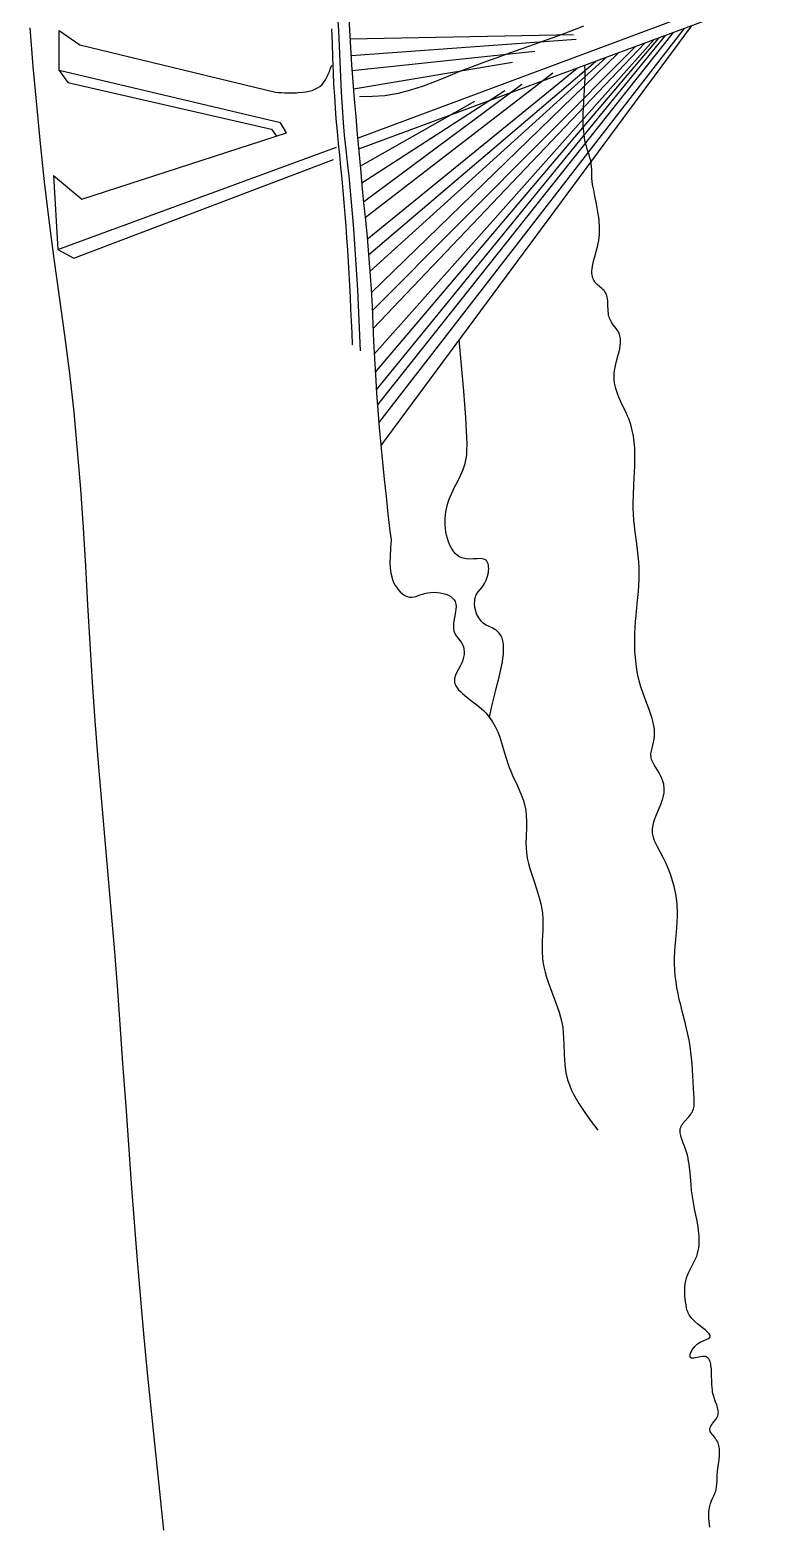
# Model space of a CAD drawing. Header units: millimetres. Extents: x 0 to 122, y 0 to 188.
# Drawn here: x 45.1 to 78.7, y 0 to 68.8 of the extents above; entities that cross this region are included whole.
import ezdxf

# ---------------------------------------------------------------- set-up
doc = ezdxf.new("R2010")
doc.units = ezdxf.units.MM

msp = doc.modelspace()

# ---------------------------------------------------------------- linework, layer by layer
for points in [[(60.083, 63.832), (78.659, 70.767), (78.441, 70.105), (60.128, 63.324)], [(59.662, 69.578), (59.705, 68.784), (59.754, 67.991), (59.809, 67.198), (59.869, 66.405), (59.932, 65.613), (59.998, 64.821), (60.069, 63.992), (60.135, 63.237), (60.225, 62.248), (60.282, 61.654), (60.36, 60.863), (60.439, 60.072), (60.515, 59.281), (60.585, 58.489), (60.661, 57.514), (60.7, 56.904), (60.744, 56.11), (60.782, 55.316), (60.818, 54.522), (60.855, 53.728), (60.91, 52.717), (60.947, 52.141), (61.005, 51.349), (61.07, 50.557), (61.142, 49.765), (61.219, 48.974), (61.301, 48.184), (61.387, 47.393), (61.475, 46.603), (61.566, 45.813), (61.613, 45.403)], [(51.202, 0), (51.017, 1.764), (50.833, 3.528), (50.652, 5.293), (50.477, 7.058), (50.308, 8.823), (50.147, 10.589), (49.996, 12.357), (49.855, 14.124), (49.722, 15.893), (49.594, 17.662), (49.47, 19.431), (49.346, 21.201), (49.221, 22.97), (49.092, 24.739), (48.956, 26.507), (48.812, 28.275), (48.659, 30.042), (48.503, 31.809), (48.347, 33.575), (48.199, 35.343), (48.061, 37.111), (47.938, 38.881), (47.829, 40.652), (47.726, 42.424), (47.624, 44.196), (47.515, 45.966), (47.394, 47.736), (47.253, 49.504), (47.087, 51.268), (46.889, 53.03), (46.66, 54.788), (46.415, 56.545), (46.17, 58.302), (45.941, 60.061), (45.735, 61.822), (45.549, 63.586), (45.38, 65.351), (45.222, 67.118), (45.071, 68.886)], [(58.891, 68.847), (58.913, 68.179), (58.934, 67.511), (58.955, 66.844)], [(59.168, 69.443), (59.201, 68.743), (59.232, 68.056), (59.263, 67.343), (59.295, 66.643), (59.33, 65.944), (59.372, 65.245), (59.422, 64.546), (59.472, 63.972), (59.557, 63.153), (59.635, 62.457), (59.674, 62.098), (59.777, 61.063), (59.838, 60.366), (59.894, 59.668), (59.944, 58.97), (59.99, 58.271), (60.032, 57.572), (60.07, 56.872), (60.107, 56.173), (60.141, 55.473), (60.174, 54.773), (60.206, 54.073)], [(60.165, 65.737), (60.767, 65.748), (61.333, 65.789), (61.949, 65.893), (62.526, 66.043), (63.096, 66.232), (63.661, 66.446), (64.225, 66.674), (64.734, 66.88), (65.352, 67.12), (65.918, 67.33), (66.484, 67.535), (67.051, 67.735), (67.616, 67.933), (68.181, 68.132), (68.744, 68.333), (69.304, 68.538), (69.862, 68.751), (70.444, 68.984)], [(61.052, 50.775), (75.049, 68.849)], [(75.361, 68.965), (61.145, 49.734)], [(46.404, 66.931), (46.412, 68.768), (47.353, 68.107), (56.316, 65.931)], [(59.73, 68.38), (69.976, 68.576)], [(59.78, 67.619), (70.103, 68.366)], [(60.791, 55.099), (73.233, 68.177)], [(60.846, 53.918), (73.637, 68.326)], [(60.89, 53.087), (73.89, 68.42)], [(60.938, 52.275), (74.187, 68.53)], [(60.988, 51.578), (74.558, 68.668)], [(59.829, 66.932), (68.21, 67.824)], [(60.645, 57.712), (71.472, 67.525)], [(60.709, 56.734), (72.016, 67.726)], [(60.753, 55.916), (72.8, 68.017)], [(46.151, 62.122), (47.441, 61.034), (56.824, 64.071), (56.546, 64.527), (46.404, 66.931), (46.808, 66.374), (56.141, 64.248), (56.363, 63.922)], [(56.316, 65.931), (56.452, 65.923), (56.588, 65.916), (56.725, 65.911), (56.863, 65.906), (57.001, 65.905), (57.142, 65.906), (57.284, 65.911), (57.366, 65.915), (57.573, 65.933), (57.717, 65.954), (57.859, 65.982), (57.995, 66.02), (58.125, 66.068), (58.245, 66.129), (58.353, 66.202), (58.451, 66.292), (58.536, 66.393), (58.611, 66.506), (58.677, 66.628), (58.737, 66.758), (58.792, 66.893), (58.844, 67.032), (58.894, 67.173)], [(58.955, 66.844), (58.985, 66.3), (59.017, 65.756), (59.052, 65.213), (59.089, 64.718), (59.141, 64.128), (59.193, 63.586), (59.249, 63.044), (59.304, 62.503), (59.359, 61.956), (59.409, 61.419), (59.456, 60.876), (59.5, 60.334), (59.541, 59.791), (59.578, 59.248), (59.614, 58.705), (59.647, 58.161), (59.678, 57.617), (59.707, 57.074), (59.735, 56.53), (59.762, 55.986), (59.788, 55.442), (59.814, 54.898), (59.839, 54.354)], [(59.894, 66.09), (67.186, 67.312)], [(60.427, 60.196), (69.025, 66.825)], [(60.522, 59.198), (70.147, 67.034)], [(60.586, 58.474), (70.98, 67.343)], [(76.229, 0.123), (76.194, 0.404), (76.181, 0.543), (76.175, 0.682), (76.178, 0.818), (76.19, 0.953), (76.201, 1.02), (76.216, 1.086), (76.233, 1.151), (76.255, 1.215), (76.306, 1.343), (76.363, 1.469), (76.42, 1.595), (76.471, 1.723), (76.492, 1.787), (76.509, 1.852), (76.533, 1.984), (76.547, 2.119), (76.553, 2.255), (76.561, 2.535), (76.571, 2.677), (76.588, 2.82), (76.631, 3.107), (76.651, 3.25), (76.667, 3.392), (76.674, 3.532), (76.672, 3.669), (76.665, 3.737), (76.655, 3.804), (76.641, 3.869), (76.622, 3.934), (76.599, 3.998), (76.57, 4.06), (76.536, 4.122), (76.496, 4.181), (76.401, 4.298), (76.353, 4.355), (76.309, 4.411), (76.271, 4.467), (76.244, 4.524), (76.235, 4.552), (76.229, 4.581), (76.228, 4.61), (76.23, 4.639), (76.246, 4.697), (76.272, 4.757), (76.308, 4.816), (76.35, 4.877), (76.442, 4.998), (76.487, 5.059), (76.528, 5.12), (76.562, 5.181), (76.587, 5.241), (76.604, 5.302), (76.612, 5.362), (76.613, 5.424), (76.608, 5.485), (76.597, 5.547), (76.582, 5.611), (76.54, 5.741), (76.489, 5.877), (76.436, 6.021), (76.388, 6.175), (76.368, 6.255), (76.351, 6.339), (76.338, 6.425), (76.328, 6.513), (76.315, 6.694), (76.309, 6.876), (76.306, 7.057), (76.302, 7.232), (76.293, 7.397), (76.286, 7.475), (76.276, 7.549), (76.264, 7.619), (76.248, 7.683), (76.228, 7.742), (76.204, 7.795), (76.175, 7.842), (76.141, 7.882), (76.101, 7.914), (76.055, 7.938), (76.002, 7.954), (75.942, 7.961), (75.875, 7.959), (75.8, 7.948), (75.643, 7.912), (75.565, 7.894), (75.494, 7.881), (75.461, 7.877), (75.43, 7.875), (75.403, 7.876), (75.379, 7.88), (75.358, 7.888), (75.342, 7.901), (75.33, 7.917), (75.321, 7.936), (75.317, 7.959), (75.316, 7.985), (75.318, 8.014), (75.324, 8.045), (75.345, 8.113), (75.378, 8.186), (75.42, 8.262), (75.471, 8.337), (75.53, 8.409), (75.594, 8.476), (75.664, 8.535), (75.736, 8.585), (75.811, 8.628), (75.884, 8.665), (75.956, 8.697), (76.023, 8.725), (76.085, 8.75), (76.139, 8.774), (76.183, 8.799), (76.217, 8.824), (76.228, 8.838), (76.237, 8.852), (76.244, 8.883), (76.239, 8.917), (76.222, 8.953), (76.195, 8.992), (76.159, 9.034), (76.115, 9.078), (76.064, 9.124), (76.008, 9.173), (75.946, 9.223), (75.814, 9.329), (75.676, 9.441), (75.541, 9.559), (75.477, 9.619), (75.417, 9.681), (75.363, 9.743), (75.315, 9.806), (75.274, 9.869), (75.24, 9.933), (75.214, 9.997), (75.192, 10.062), (75.161, 10.193), (75.136, 10.327), (75.115, 10.464), (75.096, 10.602), (75.082, 10.741), (75.074, 10.881), (75.073, 11.02), (75.079, 11.159), (75.094, 11.296), (75.119, 11.43), (75.155, 11.562), (75.202, 11.691), (75.258, 11.817), (75.319, 11.941), (75.384, 12.064), (75.513, 12.308), (75.571, 12.431), (75.622, 12.556), (75.663, 12.683), (75.695, 12.811), (75.718, 12.942), (75.733, 13.074), (75.741, 13.207), (75.741, 13.342), (75.736, 13.479), (75.725, 13.616), (75.71, 13.754), (75.691, 13.893), (75.642, 14.173), (75.527, 14.735), (75.471, 15.015), (75.424, 15.292), (75.389, 15.567), (75.363, 15.838), (75.32, 16.375), (75.291, 16.644), (75.273, 16.779), (75.251, 16.914), (75.225, 17.049), (75.194, 17.186), (75.157, 17.323), (75.114, 17.461), (75.064, 17.6), (75.009, 17.74), (74.955, 17.879), (74.908, 18.017), (74.889, 18.084), (74.874, 18.151), (74.864, 18.216), (74.86, 18.28), (74.862, 18.343), (74.871, 18.404), (74.889, 18.463), (74.914, 18.521), (74.945, 18.577), (74.982, 18.632), (75.024, 18.686), (75.069, 18.739), (75.262, 18.954), (75.351, 19.066), (75.389, 19.124), (75.423, 19.183), (75.45, 19.245), (75.471, 19.309), (75.488, 19.374), (75.5, 19.441), (75.507, 19.509), (75.511, 19.578), (75.511, 19.718), (75.503, 19.861), (75.491, 20.003), (75.469, 20.284), (75.453, 20.559), (75.425, 21.102), (75.408, 21.373), (75.385, 21.647), (75.357, 21.92), (75.32, 22.193), (75.276, 22.464), (75.222, 22.734), (75.161, 23.001), (75.096, 23.268), (74.958, 23.799), (74.89, 24.065), (74.825, 24.332), (74.767, 24.6), (74.716, 24.87), (74.674, 25.141), (74.642, 25.414), (74.619, 25.688), (74.608, 25.963), (74.608, 26.238), (74.619, 26.513), (74.639, 26.787), (74.664, 27.062), (74.715, 27.609), (74.734, 27.882), (74.743, 28.155), (74.743, 28.291), (74.74, 28.427), (74.733, 28.563), (74.723, 28.698), (74.709, 28.834), (74.692, 28.969), (74.647, 29.238), (74.589, 29.506), (74.517, 29.772), (74.431, 30.037), (74.332, 30.299), (74.22, 30.559), (74.094, 30.816), (73.82, 31.324), (73.757, 31.45), (73.702, 31.577), (73.656, 31.703), (73.621, 31.83), (73.609, 31.894), (73.6, 31.958), (73.595, 32.022), (73.595, 32.087), (73.598, 32.151), (73.605, 32.216), (73.628, 32.346), (73.663, 32.477), (73.706, 32.608), (73.756, 32.74), (73.811, 32.872), (73.924, 33.138), (73.978, 33.272), (74.028, 33.405), (74.071, 33.539), (74.104, 33.673), (74.127, 33.806), (74.133, 33.873), (74.136, 33.94), (74.135, 34.007), (74.13, 34.073), (74.121, 34.14), (74.108, 34.206), (74.073, 34.338), (74.026, 34.469), (73.968, 34.598), (73.901, 34.724), (73.826, 34.848), (73.748, 34.97), (73.673, 35.091), (73.607, 35.213), (73.579, 35.274), (73.556, 35.336), (73.539, 35.398), (73.528, 35.462), (73.524, 35.526), (73.526, 35.592), (73.533, 35.658), (73.544, 35.725), (73.576, 35.86), (73.613, 35.998), (73.649, 36.135), (73.675, 36.273), (73.69, 36.41), (73.693, 36.547), (73.686, 36.683), (73.67, 36.818), (73.646, 36.953), (73.614, 37.087), (73.577, 37.221), (73.535, 37.355), (73.44, 37.621), (73.238, 38.148), (73.146, 38.411), (73.063, 38.673), (72.991, 38.936), (72.929, 39.201), (72.879, 39.468), (72.841, 39.738), (72.813, 40.01), (72.794, 40.284), (72.785, 40.559), (72.783, 40.835), (72.789, 41.112), (72.801, 41.389), (72.818, 41.666), (72.84, 41.942), (72.895, 42.492), (72.949, 43.039), (72.97, 43.312), (72.984, 43.585), (72.988, 43.858), (72.981, 44.131), (72.964, 44.405), (72.939, 44.678), (72.909, 44.952), (72.875, 45.225), (72.804, 45.772), (72.772, 46.045), (72.745, 46.317), (72.725, 46.59), (72.715, 46.864), (72.714, 47.137), (72.72, 47.41), (72.747, 47.958), (72.777, 48.506), (72.788, 48.781), (72.794, 49.056), (72.792, 49.332), (72.78, 49.608), (72.757, 49.884), (72.74, 50.021), (72.72, 50.158), (72.695, 50.294), (72.667, 50.428), (72.635, 50.562), (72.598, 50.694), (72.556, 50.824), (72.51, 50.953), (72.458, 51.079), (72.403, 51.204), (72.165, 51.699), (72.052, 51.952), (72.001, 52.08), (71.954, 52.211), (71.914, 52.343), (71.88, 52.477), (71.855, 52.612), (71.839, 52.75), (71.834, 52.889), (71.84, 53.03), (71.857, 53.172), (71.882, 53.315), (71.915, 53.459), (71.952, 53.603), (72.028, 53.889), (72.064, 54.03), (72.094, 54.169), (72.117, 54.306), (72.13, 54.44), (72.131, 54.571), (72.126, 54.635), (72.117, 54.698), (72.104, 54.76), (72.087, 54.82), (72.065, 54.88), (72.037, 54.938), (72.005, 54.995), (71.968, 55.051), (71.887, 55.161), (71.801, 55.272), (71.719, 55.386), (71.683, 55.445), (71.651, 55.505), (71.624, 55.568), (71.603, 55.634), (71.587, 55.701), (71.575, 55.769), (71.561, 55.91), (71.553, 56.198), (71.547, 56.34), (71.532, 56.477), (71.519, 56.543), (71.502, 56.607), (71.479, 56.668), (71.451, 56.727), (71.415, 56.782), (71.374, 56.835), (71.327, 56.885), (71.277, 56.933), (71.064, 57.119), (71.016, 57.167), (70.972, 57.216), (70.933, 57.267), (70.901, 57.321), (70.875, 57.377), (70.854, 57.435), (70.839, 57.495), (70.828, 57.557), (70.821, 57.621), (70.819, 57.686), (70.821, 57.753), (70.826, 57.821), (70.845, 57.961), (70.874, 58.104), (70.911, 58.251), (70.952, 58.399), (71.037, 58.698), (71.075, 58.846), (71.108, 58.992), (71.133, 59.136), (71.152, 59.278), (71.164, 59.417), (71.17, 59.555), (71.171, 59.692), (71.167, 59.827), (71.159, 59.962), (71.146, 60.096), (71.111, 60.363), (71.066, 60.631), (71.014, 60.899), (70.958, 61.169), (70.901, 61.438), (70.848, 61.708), (70.829, 61.844), (70.817, 61.981), (70.811, 62.256), (70.809, 62.394), (70.804, 62.531), (70.79, 62.667), (70.766, 62.8), (70.731, 62.933), (70.69, 63.064), (70.603, 63.326), (70.564, 63.457), (70.53, 63.59), (70.501, 63.723), (70.477, 63.857), (70.458, 63.991), (70.443, 64.126), (70.431, 64.262), (70.423, 64.398), (70.416, 64.672), (70.419, 64.948), (70.429, 65.224), (70.445, 65.502), (70.48, 66.058), (70.495, 66.336), (70.504, 66.613), (70.506, 66.889), (70.497, 67.164)], [(60.356, 60.909), (67.612, 66.306)], [(60.198, 62.543), (65.45, 65.527)], [(60.27, 61.779), (66.834, 66.018)], [(46.151, 62.122), (46.346, 58.727), (59.119, 63.409)], [(46.346, 58.727), (47.08, 58.322), (58.981, 62.848)], [(66.119, 37.283), (66.186, 37.56), (66.255, 37.845), (66.327, 38.14), (66.402, 38.447), (66.482, 38.769), (66.565, 39.107), (66.647, 39.458), (66.717, 39.811), (66.744, 39.985), (66.763, 40.155), (66.774, 40.32), (66.774, 40.479), (66.763, 40.631), (66.739, 40.773), (66.7, 40.905), (66.646, 41.026), (66.574, 41.133), (66.483, 41.226), (66.43, 41.267), (66.372, 41.303), (66.244, 41.368), (66.106, 41.43), (65.969, 41.501), (65.903, 41.542), (65.84, 41.59), (65.782, 41.643), (65.727, 41.703), (65.631, 41.836), (65.553, 41.984), (65.495, 42.142), (65.457, 42.306), (65.44, 42.469), (65.447, 42.628), (65.459, 42.704), (65.478, 42.777), (65.503, 42.846), (65.534, 42.911), (65.614, 43.029), (65.71, 43.14), (65.809, 43.259), (65.856, 43.326), (65.9, 43.399), (65.977, 43.562), (66.036, 43.737), (66.075, 43.915), (66.085, 44.002), (66.09, 44.087), (66.087, 44.168), (66.078, 44.244), (66.061, 44.313), (66.037, 44.376), (66.004, 44.429), (65.963, 44.473), (65.913, 44.506), (65.855, 44.528), (65.789, 44.541), (65.717, 44.546), (65.56, 44.542), (65.394, 44.53), (65.228, 44.524), (65.071, 44.535), (64.924, 44.565), (64.854, 44.588), (64.788, 44.616), (64.725, 44.65), (64.666, 44.69), (64.557, 44.786), (64.461, 44.9), (64.378, 45.029), (64.306, 45.169), (64.245, 45.317), (64.195, 45.47), (64.155, 45.624), (64.125, 45.778), (64.104, 45.931), (64.091, 46.084), (64.088, 46.237), (64.093, 46.389), (64.105, 46.539), (64.126, 46.689), (64.154, 46.837), (64.189, 46.984), (64.231, 47.129), (64.279, 47.272), (64.394, 47.552), (64.528, 47.824), (64.668, 48.093), (64.804, 48.361), (64.923, 48.633), (64.972, 48.771), (65.013, 48.913), (65.044, 49.057), (65.067, 49.203), (65.082, 49.351), (65.092, 49.501), (65.096, 49.804), (65.075, 50.414), (65.043, 51.019), (65.003, 51.621), (64.957, 52.219), (64.851, 53.407), (64.734, 54.589)], [(61.613, 45.403), (61.59, 45.034), (61.569, 44.631), (61.565, 44.378), (61.575, 44.129), (61.606, 43.886), (61.662, 43.652), (61.702, 43.539), (61.75, 43.428), (61.807, 43.32), (61.874, 43.216), (61.928, 43.143), (62.04, 43.019), (62.136, 42.933), (62.239, 42.861), (62.346, 42.808), (62.464, 42.777), (62.566, 42.775), (62.678, 42.793), (62.792, 42.827), (62.91, 42.87), (63.141, 42.946), (63.3, 42.98), (63.441, 42.997), (63.585, 43.003), (63.728, 42.997), (63.868, 42.981), (64.003, 42.954), (64.13, 42.917), (64.246, 42.868), (64.349, 42.808), (64.437, 42.738), (64.507, 42.657), (64.55, 42.579), (64.584, 42.463), (64.593, 42.351), (64.588, 42.233), (64.573, 42.109), (64.526, 41.851), (64.483, 41.59), (64.473, 41.463), (64.476, 41.339), (64.495, 41.221), (64.522, 41.14), (64.595, 41.008), (64.668, 40.91), (64.821, 40.716), (64.889, 40.604), (64.929, 40.505), (64.955, 40.389), (64.964, 40.269), (64.958, 40.146), (64.937, 40.021), (64.904, 39.895), (64.86, 39.771), (64.804, 39.645), (64.621, 39.308), (64.57, 39.201), (64.522, 39.053), (64.515, 38.998), (64.518, 38.901), (64.541, 38.807), (64.582, 38.714), (64.638, 38.624), (64.708, 38.535), (64.791, 38.447), (64.883, 38.36), (65.091, 38.188), (65.318, 38.015), (65.549, 37.839), (65.847, 37.586), (65.964, 37.467), (66.13, 37.268), (66.271, 37.061), (66.391, 36.847), (66.492, 36.628), (66.579, 36.404), (66.726, 35.946), (66.859, 35.482), (67.031, 34.962), (67.099, 34.795), (67.197, 34.571), (67.406, 34.126), (67.599, 33.68), (67.68, 33.453), (67.764, 33.128), (67.787, 32.99), (67.81, 32.752), (67.819, 32.512), (67.817, 32.268), (67.802, 31.778), (67.798, 31.533), (67.804, 31.29), (67.82, 31.069), (67.859, 30.809), (67.91, 30.572), (67.972, 30.338), (68.121, 29.872), (68.279, 29.409), (68.424, 28.944), (68.483, 28.71), (68.53, 28.474), (68.553, 28.304), (68.575, 27.996), (68.569, 27.511), (68.545, 27.023), (68.536, 26.537), (68.553, 26.217), (68.573, 26.057), (68.615, 25.821), (68.67, 25.586), (68.736, 25.353), (68.811, 25.121), (68.979, 24.661), (69.117, 24.298), (69.316, 23.744), (69.384, 23.512), (69.456, 23.198), (69.481, 23.039), (69.507, 22.797), (69.532, 22.309), (69.544, 21.819), (69.572, 21.336), (69.602, 21.099), (69.627, 20.96), (69.708, 20.639), (69.785, 20.415), (69.876, 20.196), (69.979, 19.98), (70.094, 19.768), (70.218, 19.558), (70.491, 19.145), (70.786, 18.739), (71.093, 18.336)]]:
    msp.add_lwpolyline(points)

doc.saveas('drawing.dxf')
